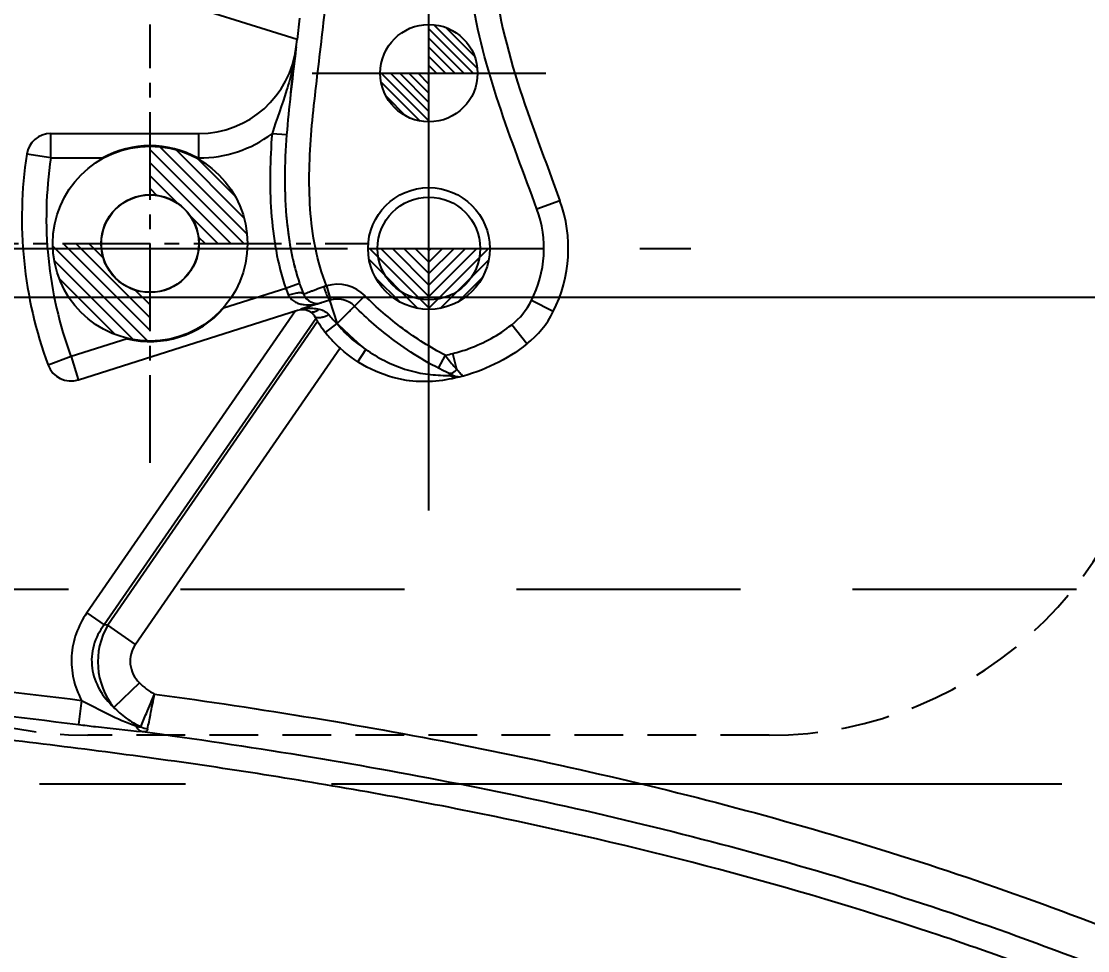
# Model space of a CAD drawing. Header units: millimetres. Extents: x 23075 to 24509, y -21593 to -20579.
# Drawn here: x 23830.78 to 23852.69, y -20900.3 to -20881.22 of the extents above; entities that cross this region are included whole.
import ezdxf

# ---------------------------------------------------------------- set-up
doc = ezdxf.new("R2010")
doc.units = ezdxf.units.MM
doc.header["$LTSCALE"] = 8
for name, pattern in [('CENTER', [2, 1.25, -0.25, 0.25, -0.25]), ('CENTER2', [1.125, 0.75, -0.125, 0.125, -0.125]), ('HIDDEN', [0.375, 0.25, -0.125]), ('HIDDEN2', [0.1875, 0.125, -0.0625])]:
    doc.linetypes.add(name, pattern=pattern)
doc.layers.get('DEFPOINTS').update_dxf_attribs({"color": 6})
for name, color, linetype in [('Cav-cor', 30, 'Continuous'), ('CL', 1, 'Continuous'), ('PIN', 5, 'Continuous'), ('WT', 4, 'Continuous')]:
    doc.layers.add(name, color=color, linetype=linetype)
doc.layers.add('dim', color=3, linetype='Continuous', lineweight=15)
doc.styles.get("Standard").update_dxf_attribs({"font": 'txt.shx', "width": 0.8, "bigfont": 'chineset.shx'})
doc.dimstyles.new('ISO-25', dxfattribs={"dimtxt": 5, "dimasz": 4, "dimexe": 0.3, "dimexo": 0.3, "dimtad": 0, "dimzin": 1, "dimdsep": 46, "dimtxsty": 'Standard', "dimcen": 0, "dimclrd": 3, "dimclre": 3, "dimclrt": 3, "dimazin": 0, "dimtfac": 1, "dimtofl": 0, "dimtmove": 0, "dimatfit": 0, "dimfxl": 0, "dimarcsym": 0})

# ---------------------------------------------------------------- blocks, each defined once
blk = doc.blocks.new('*D28254')
at = {"layer": 'DEFPOINTS', "color": 0}
for p in [(23757.156, -20886.885), (23896.296, -20886.885), (23858.156, -20996.885)]:
    blk.add_point(p, dxfattribs=at)
at = {"layer": 'dim', "color": 3, "lineweight": -2}
for p, q in [((23757.456, -20886.885), (23896.596, -20886.885)), ((23896.296, -20890.885), (23896.296, -20933.593)), ((23896.296, -20992.885), (23896.296, -20950.177)), ((23858.456, -20996.885), (23896.596, -20996.885))]:
    blk.add_line(p, q, dxfattribs=at)
at = {"layer": 'dim', "color": 3}
for points in [[(23896.963, -20890.885), (23895.63, -20890.885), (23896.296, -20886.885)], [(23895.63, -20992.885), (23896.963, -20992.885), (23896.296, -20996.885)]]:
    blk.add_solid(points, dxfattribs=at)
at = {"layer": 'dim', "color": 3, "insert": (23896.296, -20941.885), "char_height": 5, "attachment_point": 5, "rotation": 90}
blk.add_mtext('110.00', dxfattribs=at)
blk = doc.blocks.new('*D28255')
at = {"layer": 'DEFPOINTS', "color": 0}
for p in [(23757.156, -20844.885), (23853.682, -20996.885), (23904.156, -20996.885)]:
    blk.add_point(p, dxfattribs=at)
at = {"layer": 'dim', "color": 3, "lineweight": -2}
for p, q in [((23757.456, -20844.885), (23904.456, -20844.885)), ((23904.156, -20848.885), (23904.156, -20911.593)), ((23904.156, -20992.885), (23904.156, -20930.177)), ((23853.982, -20996.885), (23904.456, -20996.885))]:
    blk.add_line(p, q, dxfattribs=at)
at = {"layer": 'dim', "color": 3}
for points in [[(23904.823, -20848.885), (23903.49, -20848.885), (23904.156, -20844.885)], [(23903.49, -20992.885), (23904.823, -20992.885), (23904.156, -20996.885)]]:
    blk.add_solid(points, dxfattribs=at)
at = {"layer": 'dim', "color": 3, "insert": (23904.156, -20920.885), "char_height": 5, "attachment_point": 5, "rotation": 90}
blk.add_mtext('152.00', dxfattribs=at)

msp = doc.modelspace()

# ---------------------------------------------------------------- hatches: boundary and pattern name
at = {"layer": 'PIN', "linetype": 'CENTER2'}
h = msp.add_hatch(dxfattribs=at)
h.set_pattern_fill('ANSI31', color=181, scale=1.066667, angle=90, style=0)
h.set_pattern_definition([(135, (24021.92704, -20607.63976), (-0.094280904, -0.094280904), [])])
h.paths.add_polyline_path([(23839.156, -20882.285), (23838.156, -20882.285, 0.414214), (23839.156, -20883.285)])
h.paths.add_polyline_path([(23839.156, -20881.285), (23839.156, -20882.285), (23840.156, -20882.285, 0.414214)])
at = {"layer": 'PIN', "linetype": 'Continuous'}
h = msp.add_hatch(dxfattribs=at)
h.set_pattern_fill('ANSI31', color=84, scale=1.5, angle=90, style=0)
h.set_pattern_definition([(135, (23598.7188, -21191.41311), (-0.13258252, -0.13258252), [])])
h.paths.add_polyline_path([(23834.428, -20885.785), (23835.428, -20885.785, 0.414214), (23833.428, -20883.785), (23833.428, -20884.785, -0.414214)])
h.paths.add_polyline_path([(23833.428, -20887.785), (23833.428, -20886.785, -0.414214), (23832.428, -20885.785), (23831.428, -20885.785, 0.414214)])
at = {"layer": 'PIN', "linetype": 'CENTER2'}
h = msp.add_hatch(dxfattribs=at)
h.set_pattern_fill('ANSI31', color=4, scale=1.333333, angle=90, style=0)
h.set_pattern_definition([(135, (24067.61967, -20542.57843), (-0.11785113, -0.11785113), [])])
h.paths.add_polyline_path([(23839.156, -20885.885), (23837.906, -20885.885, 0.414214), (23839.156, -20887.135)])
h = msp.add_hatch(dxfattribs=at)
h.set_pattern_fill('ANSI31', color=4, scale=1.333333, angle=90, style=0)
h.set_pattern_definition([(45, (23610.6933, -20542.57843), (0.11785113, -0.11785113), [])])
h.paths.add_polyline_path([(23839.156, -20885.885), (23840.406, -20885.885, -0.414214), (23839.156, -20887.135)])

# ---------------------------------------------------------------- linework, layer by layer
at = {"linetype": 'HIDDEN2'}
msp.add_lwpolyline([(23832.147, -20855.88), (23846.147, -20855.88, -0.414214), (23854.147, -20863.88), (23854.147, -20887.88, -0.414214), (23846.147, -20895.88), (23832.147, -20895.88, -0.414214), (23824.147, -20887.88), (23824.147, -20863.88, -0.414214)], format="xyb", close=True, dxfattribs=at)
at = {"layer": 'Cav-cor', "color": 241}
for p, q in [((23836.447, -20881.595), (23827.709, -20878.852)), ((23836.497, -20881.157), (23836.447, -20881.595)), ((23836.43, -20881.745), (23836.447, -20881.595)), ((23831.391, -20883.523), (23834.433, -20883.523)), ((23831.391, -20884.026), (23831.391, -20883.53)), ((23834.433, -20884.026), (23834.433, -20883.523)), ((23836.233, -20883.552), (23835.933, -20883.529)), ((23831.391, -20884.026), (23830.894, -20883.95)), ((23831.391, -20884.026), (23832.455, -20884.026)), ((23834.401, -20884.026), (23834.433, -20884.026)), ((23841.848, -20884.905), (23841.376, -20885.077)), ((23836.216, -20886.705), (23834.94, -20887.109)), ((23836.501, -20886.607), (23836.216, -20886.705)), ((23837.054, -20886.65), (23837.136, -20886.94)), ((23837.121, -20886.945), (23836.528, -20887.133)), ((23837.275, -20887.431), (23837.121, -20886.945)), ((23837.843, -20886.857), (23837.629, -20887.07)), ((23841.711, -20887.181), (23841.263, -20886.954)), ((23831.956, -20888.583), (23836.46, -20887.154)), ((23836.416, -20887.168), (23832.127, -20893.369)), ((23836.716, -20887.188), (23836.743, -20887.205)), ((23836.833, -20887.326), (23832.483, -20893.615)), ((23836.87, -20887.385), (23832.558, -20893.619)), ((23837.032, -20887.612), (23837.269, -20887.425)), ((23841.171, -20887.844), (23840.858, -20887.451)), ((23832.956, -20887.739), (23831.804, -20888.104)), ((23837.333, -20887.934), (23833.127, -20894.013)), ((23837.698, -20888.209), (23837.859, -20887.956)), ((23839.489, -20888.075), (23839.349, -20888.342)), ((23839.73, -20888.369), (23839.65, -20888.04)), ((23831.804, -20888.104), (23831.332, -20888.278)), ((23831.804, -20888.104), (23831.954, -20888.577)), ((23832.127, -20893.369), (23832.483, -20893.615)), ((23832.558, -20893.619), (23832.483, -20893.615)), ((23833.127, -20894.013), (23832.558, -20893.619)), ((23833.209, -20894.804), (23832.687, -20895.311)), ((23832.021, -20895.164), (23831.959, -20895.659))]:
    msp.add_line(p, q, dxfattribs=at)
for centre, radius in [((23833.428, -20885.785), 1.005), ((23839.156, -20885.885), 1.055)]:
    msp.add_circle(centre, radius, dxfattribs=at)
for centre, radius, start, end in [((23834.433, -20881.513), 2.01, 270, 353.3689), ((23749.969, -20871.693), 87.043, 353.16142, 353.36826), ((23831.391, -20884.026), 0.502, 90, 171.3625), ((23834.433, -20881.513), 2.513, 270, 306.6511), ((23833.428, -20885.785), 2.01, 61.045, 118.955), ((23839.528, -20885.262), 8.733, 171.3358, 200.2006), ((23839.528, -20885.262), 8.231, 171.3626, 200.2005), ((23845.482, -20884.477), 9.286, 180.1546, 181.718), ((23839.156, -20885.885), 2.864, 333.0959, 20), ((23839.156, -20885.885), 2.362, 333.0959, 20), ((23843.885, -20884.56), 7.687, 185.0189, 186.1407), ((23843.049, -20884.656), 6.845, 186.0886, 189.742), ((23841.811, -20884.873), 5.589, 190.074, 194.3755), ((23841.167, -20885.032), 4.925, 194.4348, 196.1443), ((23837.86, -20886.118), 1.746, 199.6237, 204.7364), ((23840.381, -20885.283), 4.1, 198.846, 202.0834), ((23838.836, -20891.615), 5.275, 109.7452, 110.4236), ((23837.273, -20887.424), 0.804, 44.8127, 105.8122), ((23836.861, -20886.711), 0.301, 202.11, 287.6), ((23837.273, -20887.424), 0.502, 44.8127, 107.6), ((23839.918, -20886.272), 1.508, 308.5392, 333.0959), ((23833.428, -20885.785), 2.01, 256.4332, 318.7668), ((23836.551, -20887.442), 0.301, 62.6316, 107.6), ((23836.744, -20888.041), 0.931, 97.6292, 103.3123), ((23836.551, -20887.449), 0.309, 63.3322, 93.7715), ((23836.554, -20887.445), 0.304, 57.916, 63.3446), ((23839.918, -20886.272), 2.01, 308.5392, 333.0959), ((23836.553, -20887.468), 0.324, 51.2984, 54.1869), ((23839.446, -20885.728), 3.063, 211.4582, 212.1075), ((23839.414, -20885.748), 3.025, 212.1076, 212.759), ((23839.36, -20885.783), 2.961, 212.7555, 214.428), ((23838.112, -20886.471), 1.274, 217.2508, 228.9252), ((23839.321, -20885.809), 2.914, 214.4321, 214.5881), ((23839.312, -20885.816), 2.902, 214.588, 214.907), ((23839.233, -20885.872), 2.806, 214.8866, 218.9532), ((23839.137, -20885.949), 2.683, 218.9656, 221.7438), ((23839.08, -20886), 2.606, 221.7436, 227.9056), ((23838.956, -20885.225), 2.899, 280.5906, 283.8371), ((23844.408, -20884.286), 6.21, 217.608, 220.2593), ((23831.804, -20888.104), 0.502, 200.2006, 287.6), ((23844.699, -20884.045), 6.587, 220.2235, 220.5187), ((23839.535, -20885.061), 3.43, 269.3979, 270.688), ((23839.584, -20888.375), 0.076, 244.2852, 252.1763), ((23842.601, -20882.119), 7.021, 244.6182, 245.1277), ((23839.774, -20888.216), 0.301, 245.1273, 271.833), ((23843.473, -20885.095), 4.973, 220.4933, 221.1779), ((23843.05, -20885.489), 4.394, 220.9466, 221.4253), ((23845.175, -20883.61), 7.231, 221.4449, 221.7202), ((23833.849, -20894.371), 1.494, 149.7859, 218.7726), ((23833.468, -20895.204), 0.551, 245.6413, 260.636)]:
    msp.add_arc(centre, radius, start, end, dxfattribs=at)
for points in [[(23840.463, -20879.956), (23840.573, -20881.665), (23841.262, -20883.295), (23841.848, -20884.905)], [(23836.317, -20882.699), (23836.341, -20882.485), (23836.367, -20882.272), (23836.393, -20882.058)], [(23836.62, -20887.118), (23836.669, -20887.112), (23836.718, -20887.109), (23836.768, -20887.112)], [(23836.768, -20887.112), (23836.812, -20887.114), (23836.856, -20887.12), (23836.899, -20887.131)], [(23836.787, -20887.246), (23836.796, -20887.256), (23836.803, -20887.267), (23836.809, -20887.279)], [(23841.171, -20887.844), (23840.762, -20888.169), (23840.271, -20888.405), (23839.77, -20888.528)], [(23839.633, -20888.52), (23839.613, -20888.512), (23839.594, -20888.502), (23839.576, -20888.491)], [(23839.704, -20888.534), (23839.68, -20888.533), (23839.655, -20888.528), (23839.633, -20888.52)], [(23824.499, -20894.409), (23827.011, -20894.608), (23829.52, -20894.851), (23832.021, -20895.164)], [(23833.209, -20894.804), (23833.299, -20894.897), (23833.407, -20894.973), (23833.522, -20895.033)], [(23824.461, -20894.907), (23826.965, -20895.105), (23829.467, -20895.347), (23831.959, -20895.659)]]:
    msp.add_open_spline(points, degree=3, dxfattribs=at)
for points, knots in [([(23837.054, -20886.65), (23836.951, -20886.401), (23836.805, -20885.878), (23836.705, -20885.073), (23836.69, -20884.263), (23836.739, -20883.455), (23836.827, -20882.65), (23836.925, -20881.846), (23837.015, -20881.042), (23837.077, -20880.506), (23837.109, -20880.238)], [0, 0, 0, 0, 0.124898, 0.249868, 0.374865, 0.499882, 0.624909, 0.74994, 0.87497, 1, 1, 1, 1]), ([(23841.376, -20885.077), (23841.113, -20884.356), (23840.556, -20882.926), (23840.145, -20881.436), (23840.034, -20880.677)], [0, 0, 0, 0, 0.500252, 1, 1, 1, 1]), ([(23836.43, -20881.745), (23836.412, -20881.896), (23836.36, -20882.196), (23836.195, -20882.793), (23836.028, -20883.229), (23835.933, -20883.529)], [0, 0, 0, 0, 0.244886, 0.491438, 1, 1, 1, 1]), ([(23836.43, -20881.745), (23836.424, -20881.791), (23836.354, -20882.395), (23836.276, -20882.994), (23836.233, -20883.552)], [0, 0, 0, 0, 0.07466, 1, 1, 1, 1]), ([(23835.933, -20883.529), (23835.912, -20883.796), (23835.885, -20884.33), (23835.904, -20885.133), (23836, -20885.931), (23836.129, -20886.452), (23836.216, -20886.705)], [0, 0, 0, 0, 0.25006, 0.500088, 0.750079, 1, 1, 1, 1]), ([(23836.233, -20883.552), (23836.189, -20884.139), (23836.167, -20885.152), (23836.361, -20886.199), (23836.501, -20886.607)], [0, 0, 0, 0, 0.583705, 1, 1, 1, 1]), ([(23836.995, -20886.672), (23836.941, -20886.692), (23836.863, -20886.72), (23836.765, -20886.757), (23836.704, -20886.779), (23836.653, -20886.798), (23836.622, -20886.81), (23836.599, -20886.818), (23836.593, -20886.82), (23836.579, -20886.825), (23836.582, -20886.824)], [0, 0, 0, 0, 0.391532, 0.564309, 0.714139, 0.836069, 0.926125, 0.958249, 0.981379, 1, 1, 1, 1]), ([(23836.995, -20886.672), (23837, -20886.686), (23837.018, -20886.742), (23837.038, -20886.797), (23837.055, -20886.837)], [0, 0, 0, 0, 0.26599, 1, 1, 1, 1]), ([(23836.582, -20886.824), (23836.577, -20886.811), (23836.551, -20886.799), (23836.515, -20886.795), (23836.476, -20886.796), (23836.431, -20886.802), (23836.362, -20886.817), (23836.31, -20886.835), (23836.274, -20886.849)], [0, 0, 0, 0, 0.128576, 0.225707, 0.346626, 0.488945, 0.648755, 1, 1, 1, 1]), ([(23836.274, -20886.849), (23836.289, -20886.88), (23836.33, -20886.934), (23836.413, -20886.989), (23836.502, -20887.022), (23836.623, -20887.044), (23836.776, -20887.042), (23836.895, -20887.016), (23836.952, -20886.998)], [0, 0, 0, 0, 0.136535, 0.26621, 0.391895, 0.515347, 0.758511, 1, 1, 1, 1]), ([(23837.055, -20886.837), (23837.062, -20886.853), (23837.074, -20886.88), (23837.093, -20886.916), (23837.105, -20886.936), (23837.117, -20886.946), (23837.121, -20886.945)], [0, 0, 0, 0, 0.401891, 0.708944, 0.907355, 1, 1, 1, 1]), ([(23839.489, -20888.075), (23839.186, -20887.916), (23838.603, -20887.551), (23838.084, -20887.1), (23837.843, -20886.857)], [0, 0, 0, 0, 0.499963, 1, 1, 1, 1]), ([(23836.754, -20887.189), (23836.76, -20887.189), (23836.785, -20887.188), (23836.809, -20887.181), (23836.827, -20887.174)], [0, 0, 0, 0, 0.238278, 1, 1, 1, 1]), ([(23836.827, -20887.174), (23836.833, -20887.172), (23836.859, -20887.16), (23836.883, -20887.144), (23836.899, -20887.131)], [0, 0, 0, 0, 0.238932, 1, 1, 1, 1]), ([(23836.899, -20887.131), (23836.936, -20887.14), (23837.01, -20887.163), (23837.075, -20887.211), (23837.098, -20887.242)], [0, 0, 0, 0, 0.493634, 1, 1, 1, 1]), ([(23837.273, -20887.424), (23837.295, -20887.4), (23837.341, -20887.355), (23837.408, -20887.29), (23837.468, -20887.229), (23837.515, -20887.183), (23837.547, -20887.151), (23837.568, -20887.13), (23837.586, -20887.112), (23837.601, -20887.097), (23837.612, -20887.086), (23837.622, -20887.077), (23837.625, -20887.073), (23837.63, -20887.07), (23837.629, -20887.07)], [0, 0, 0, 0, 0.194996, 0.382675, 0.555501, 0.707039, 0.77293, 0.831386, 0.881834, 0.92378, 0.956848, 0.980692, 0.995091, 1, 1, 1, 1]), ([(23839.591, -20888.463), (23839.185, -20888.27), (23838.498, -20887.858), (23837.886, -20887.328), (23837.629, -20887.07)], [0, 0, 0, 0, 0.556986, 1, 1, 1, 1]), ([(23836.756, -20887.215), (23836.758, -20887.218), (23836.77, -20887.227), (23836.78, -20887.237), (23836.787, -20887.246)], [0, 0, 0, 0, 0.258128, 1, 1, 1, 1]), ([(23836.809, -20887.279), (23836.811, -20887.284), (23836.819, -20887.3), (23836.827, -20887.315), (23836.833, -20887.326)], [0, 0, 0, 0, 0.27237, 1, 1, 1, 1]), ([(23836.809, -20887.279), (23836.822, -20887.291), (23836.862, -20887.305), (23836.903, -20887.304), (23836.926, -20887.301)], [0, 0, 0, 0, 0.427532, 1, 1, 1, 1]), ([(23836.926, -20887.301), (23836.932, -20887.3), (23836.961, -20887.295), (23836.988, -20887.288), (23837.009, -20887.28)], [0, 0, 0, 0, 0.233923, 1, 1, 1, 1]), ([(23837.009, -20887.28), (23837.017, -20887.278), (23837.047, -20887.267), (23837.076, -20887.253), (23837.098, -20887.242)], [0, 0, 0, 0, 0.243151, 1, 1, 1, 1]), ([(23837.265, -20887.418), (23837.306, -20887.471), (23837.393, -20887.574), (23837.536, -20887.715), (23837.692, -20887.843), (23837.802, -20887.92), (23837.859, -20887.956)], [0, 0, 0, 0, 0.249989, 0.499937, 0.750014, 1, 1, 1, 1]), ([(23837.859, -20887.956), (23837.755, -20887.872), (23837.554, -20887.696), (23837.359, -20887.513), (23837.265, -20887.418)], [0, 0, 0, 0, 0.5, 1, 1, 1, 1]), ([(23839.65, -20888.04), (23839.759, -20888.013), (23840.19, -20887.882), (23840.594, -20887.661), (23840.858, -20887.451)], [0, 0, 0, 0, 0.250754, 1, 1, 1, 1]), ([(23839.77, -20888.528), (23839.412, -20888.616), (23838.543, -20888.689), (23837.711, -20888.275), (23837.333, -20887.934)], [0, 0, 0, 0, 0.41701, 1, 1, 1, 1]), ([(23837.859, -20887.956), (23837.981, -20888.042), (23838.238, -20888.197), (23838.652, -20888.372), (23839.077, -20888.469), (23839.362, -20888.489), (23839.499, -20888.491)], [0, 0, 0, 0, 0.256125, 0.511999, 0.765349, 1, 1, 1, 1]), ([(23839.604, -20888.45), (23839.6, -20888.45), (23839.586, -20888.452), (23839.571, -20888.451), (23839.561, -20888.447)], [0, 0, 0, 0, 0.265345, 1, 1, 1, 1]), ([(23839.576, -20888.491), (23839.586, -20888.491), (23839.603, -20888.49), (23839.625, -20888.489), (23839.639, -20888.49), (23839.646, -20888.489), (23839.648, -20888.489)], [0, 0, 0, 0, 0.403738, 0.721629, 0.927882, 1, 1, 1, 1]), ([(23839.674, -20888.419), (23839.669, -20888.423), (23839.647, -20888.437), (23839.623, -20888.447), (23839.604, -20888.45)], [0, 0, 0, 0, 0.2774, 1, 1, 1, 1]), ([(23839.73, -20888.369), (23839.726, -20888.374), (23839.709, -20888.392), (23839.69, -20888.408), (23839.674, -20888.419)], [0, 0, 0, 0, 0.263891, 1, 1, 1, 1]), ([(23839.849, -20888.502), (23839.846, -20888.499), (23839.822, -20888.472), (23839.798, -20888.446), (23839.778, -20888.423)], [0, 0, 0, 0, 0.138208, 1, 1, 1, 1]), ([(23832.127, -20893.369), (23832.038, -20893.498), (23831.89, -20893.781), (23831.794, -20894.249), (23831.834, -20894.726), (23831.947, -20895.025), (23832.021, -20895.164)], [0, 0, 0, 0, 0.24977, 0.499622, 0.749767, 1, 1, 1, 1]), ([(23832.483, -20893.615), (23832.389, -20893.739), (23832.277, -20893.953), (23832.223, -20894.263), (23832.233, -20894.578), (23832.368, -20894.956), (23832.571, -20895.2), (23832.684, -20895.307)], [0, 0, 0, 0, 0.249422, 0.374918, 0.500572, 0.750484, 1, 1, 1, 1]), ([(23833.127, -20894.013), (23833.087, -20894.072), (23833.024, -20894.205), (23833.008, -20894.425), (23833.073, -20894.635), (23833.159, -20894.753), (23833.209, -20894.804)], [0, 0, 0, 0, 0.250102, 0.500045, 0.749982, 1, 1, 1, 1]), ([(23857.859, -20903.399), (23856.502, -20902.715), (23853.739, -20901.457), (23848.053, -20899.355), (23842.174, -20897.82), (23836.197, -20896.726), (23831.66, -20896.088), (23827.091, -20895.602), (23823.269, -20895.297), (23820.206, -20895.096), (23817.146, -20894.918), (23813.325, -20894.739), (23808.742, -20894.619), (23804.165, -20894.617), (23799.594, -20894.756), (23795.03, -20895.062), (23790.478, -20895.552), (23787.454, -20895.976), (23785.944, -20896.208)], [0, 0, 0, 0, 0.062299, 0.124308, 0.248372, 0.310736, 0.373347, 0.436159, 0.499077, 0.530536, 0.561971, 0.624739, 0.687373, 0.749894, 0.812349, 0.874814, 0.937368, 1, 1, 1, 1]), ([(23833.24, -20895.706), (23833.277, -20895.614), (23833.368, -20895.389), (23833.464, -20895.165), (23833.522, -20895.033)], [0, 0, 0, 0, 0.405954, 1, 1, 1, 1]), ([(23833.378, -20895.748), (23833.397, -20895.651), (23833.445, -20895.413), (23833.492, -20895.174), (23833.522, -20895.033)], [0, 0, 0, 0, 0.405844, 1, 1, 1, 1]), ([(23833.522, -20895.033), (23835.702, -20895.331), (23840.05, -20896.041), (23846.484, -20897.55), (23852.769, -20899.601), (23856.804, -20901.384), (23858.763, -20902.387)], [0, 0, 0, 0, 0.250038, 0.500054, 0.750042, 1, 1, 1, 1]), ([(23832.021, -20895.164), (23832.206, -20895.257), (23832.565, -20895.453), (23832.942, -20895.618), (23833.134, -20895.684)], [0, 0, 0, 0, 0.505079, 1, 1, 1, 1]), ([(23832.676, -20895.299), (23832.756, -20895.383), (23832.934, -20895.537), (23833.136, -20895.655), (23833.24, -20895.706)], [0, 0, 0, 0, 0.499979, 1, 1, 1, 1]), ([(23831.959, -20895.659), (23832.075, -20895.674), (23832.513, -20895.727), (23832.951, -20895.773), (23833.272, -20895.805)], [0, 0, 0, 0, 0.267269, 1, 1, 1, 1]), ([(23833.134, -20895.684), (23833.151, -20895.714), (23833.188, -20895.766), (23833.244, -20895.799), (23833.272, -20895.805)], [0, 0, 0, 0, 0.550014, 1, 1, 1, 1]), ([(23833.134, -20895.684), (23833.143, -20895.687), (23833.162, -20895.694), (23833.19, -20895.702), (23833.214, -20895.707), (23833.23, -20895.709), (23833.239, -20895.708), (23833.24, -20895.706)], [0, 0, 0, 0, 0.268505, 0.534084, 0.804869, 0.923302, 1, 1, 1, 1]), ([(23833.272, -20895.805), (23833.286, -20895.806), (23833.313, -20895.806), (23833.345, -20895.8), (23833.365, -20895.789), (23833.377, -20895.779), (23833.383, -20895.764), (23833.38, -20895.753), (23833.378, -20895.748)], [0, 0, 0, 0, 0.301463, 0.560315, 0.675442, 0.781261, 0.881293, 1, 1, 1, 1]), ([(23833.272, -20895.805), (23835.442, -20896.099), (23839.77, -20896.8), (23846.176, -20898.293), (23852.433, -20900.327), (23856.449, -20902.1), (23858.399, -20903.098)], [0, 0, 0, 0, 0.250038, 0.500055, 0.750043, 1, 1, 1, 1])]:
    msp.add_open_spline(points, degree=3, knots=knots, dxfattribs=at)
at = {"layer": 'CL', "color": 6, "linetype": 'CENTER'}
for p, q in [((23839.156, -20891.263), (23839.156, -20868.275)), ((23827.487, -20885.885), (23844.535, -20885.885))]:
    msp.add_line(p, q, dxfattribs=at)
at = {"layer": 'PIN', "color": 181, "linetype": 'CENTER2'}
for p, q in [((23839.156, -20884.685), (23839.156, -20879.885)), ((23836.756, -20882.285), (23841.556, -20882.285))]:
    msp.add_line(p, q, dxfattribs=at)
at = {"layer": 'PIN', "color": 84, "linetype": 'CENTER2', "ltscale": 0.3}
for p, q in [((23833.428, -20890.285), (23833.428, -20881.285)), ((23828.928, -20885.785), (23837.928, -20885.785))]:
    msp.add_line(p, q, dxfattribs=at)
at = {"layer": 'PIN', "color": 4, "linetype": 'CENTER2'}
for p, q in [((23839.156, -20887.135), (23839.156, -20884.635)), ((23839.156, -20887.135), (23839.156, -20884.635)), ((23837.906, -20885.885), (23840.406, -20885.885))]:
    msp.add_line(p, q, dxfattribs=at)
at = {"layer": 'PIN', "color": 181}
msp.add_circle((23839.156, -20882.285), 1, dxfattribs=at)
at = {"layer": 'PIN', "color": 84}
for radius in [2, 1]:
    msp.add_circle((23833.428, -20885.785), radius, dxfattribs=at)
at = {"layer": 'PIN', "color": 4}
msp.add_circle((23839.156, -20885.885), 1.25, dxfattribs=at)
at = {"layer": 'WT', "color": 125, "linetype": 'HIDDEN', "ltscale": 2.3}
msp.add_line((23942.156, -20892.885), (23787.156, -20892.885), dxfattribs=at)
at = {"layer": 'WT', "color": 125, "linetype": 'CENTER', "ltscale": 1.5}
msp.add_line((23972.156, -20896.885), (23787.156, -20896.885), dxfattribs=at)

# ---------------------------------------------------------------- dimensions: what is measured, and where the dimension line sits
at = {"layer": 'dim'}
for base, p1, p2, picture, middle in [((23904.156, -20996.885), (23757.156, -20844.885), (23853.682, -20996.885), '*D28255', (23904.156, -20920.885)), ((23896.296, -20886.885), (23858.156, -20996.885), (23757.156, -20886.885), '*D28254', (23896.296, -20941.885))]:
    dim = msp.add_linear_dim(base=base, p1=p1, p2=p2, angle=90, dimstyle='ISO-25', dxfattribs=at)
    dim.commit()
    dim.dimension.update_dxf_attribs({"geometry": picture, "text_midpoint": middle})

doc.saveas('drawing.dxf')
